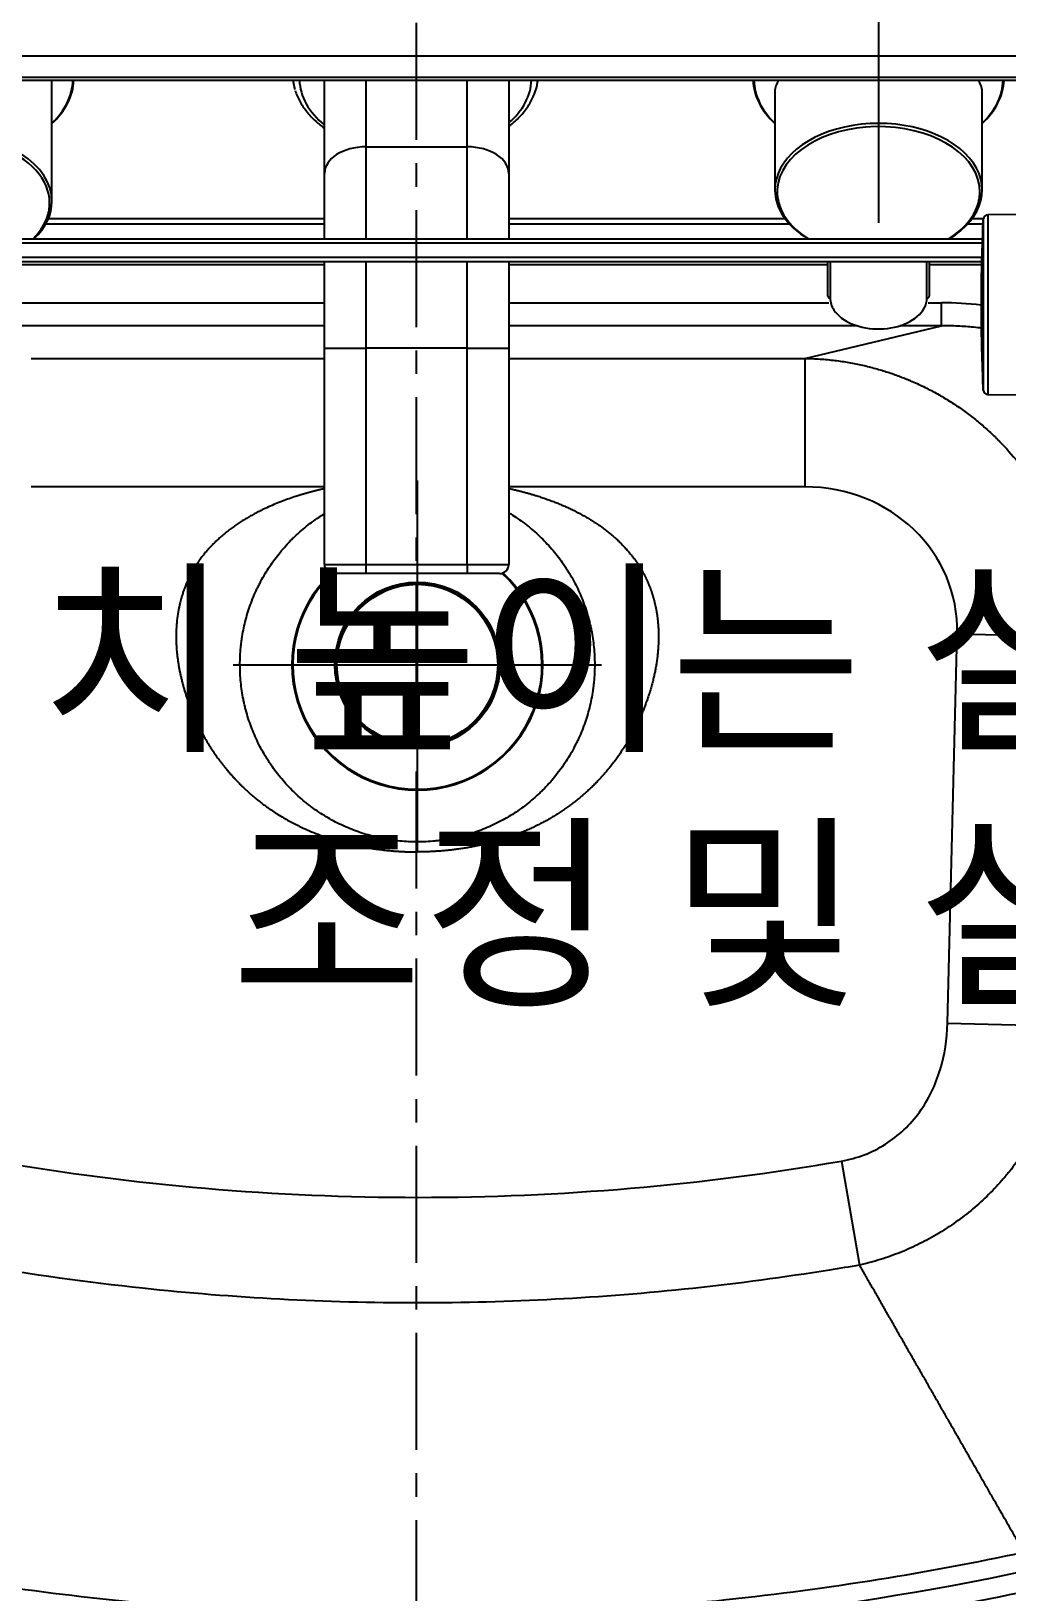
# Model space of a CAD drawing. Header units: millimetres. Extents: x 6110 to 6704, y -2661 to -1821.
# Drawn here: x 6262.2 to 6315.2, y -1953.8 to -1869.1 of the extents above; entities that cross this region are included whole.
import ezdxf

# ---------------------------------------------------------------- set-up
doc = ezdxf.new("R2010")
doc.units = ezdxf.units.MM
doc.header["$LTSCALE"] = 0.1
doc.linetypes.add('CENTERX2', pattern=[101.6, 63.5, -12.7, 12.7, -12.7])
doc.linetypes.add('HIDDEN2', pattern=[4.7625, 3.175, -1.5875])
doc.layers.add('1', color=4, linetype='HIDDEN2', lineweight=13)
doc.layers.add('DIM', color=3, linetype='Continuous', lineweight=9)
doc.layers.add('CENTER', color=1, linetype='CENTERX2')
doc.styles.get("Standard").update_dxf_attribs({"font": 'arial.ttf'})

msp = doc.modelspace()

# ---------------------------------------------------------------- linework, layer by layer
at = {"layer": '1', "color": 7, "linetype": 'Continuous', "lineweight": -3}
for p, q in [((6308.198, -1859.48), (6308.198, -1879.51)), ((6239.313, -1870.442), (6322.024, -1870.442)), ((6322.024, -1871.626), (6239.313, -1871.626)), ((6244.713, -1871.768), (6321.552, -1871.768)), ((6244.713, -1871.773), (6321.552, -1871.773)), ((6263.342, -1878.343), (6263.342, -1871.773)), ((6278.132, -1876.834), (6278.132, -1871.773)), ((6280.382, -1871.773), (6280.382, -1875.387)), ((6285.882, -1875.387), (6285.882, -1871.773)), ((6288.132, -1871.773), (6288.132, -1876.834)), ((6302.573, -1872.373), (6302.573, -1877.73)), ((6313.823, -1877.73), (6313.823, -1872.373)), ((6280.382, -1875.387), (6285.882, -1875.387)), ((6280.382, -1875.387), (6280.382, -1880.376)), ((6285.882, -1880.376), (6285.882, -1875.387)), ((6278.132, -1880.376), (6278.132, -1876.834)), ((6288.132, -1876.834), (6288.132, -1880.376)), ((6321.784, -1879.037), (6314.133, -1879.082)), ((6314.133, -1879.082), (6314.133, -1888.837)), ((6278.133, -1879.578), (6263.005, -1879.578)), ((6263.147, -1879.287), (6278.133, -1879.287)), ((6288.131, -1879.287), (6303.12, -1879.287)), ((6303.363, -1879.578), (6288.131, -1879.578)), ((6313.877, -1879.578), (6313.033, -1879.578)), ((6313.274, -1879.287), (6313.888, -1879.287)), ((6313.867, -1888.264), (6313.867, -1879.655)), ((6313.878, -1879.455), (6313.878, -1888.464)), ((6313.878, -1879.458), (6313.878, -1888.46)), ((6313.885, -1888.6), (6313.885, -1879.319)), ((6239.382, -1880.376), (6313.834, -1880.376)), ((6313.824, -1880.626), (6239.382, -1880.626)), ((6239.382, -1881.376), (6313.798, -1881.376)), ((6313.791, -1881.626), (6239.382, -1881.626)), ((6278.132, -1886.315), (6278.132, -1881.626)), ((6280.382, -1881.626), (6280.382, -1886.315)), ((6285.882, -1886.315), (6285.882, -1881.626)), ((6288.132, -1881.626), (6288.132, -1886.315)), ((6305.448, -1883.496), (6305.448, -1881.626)), ((6305.573, -1881.626), (6305.573, -1883.591)), ((6310.823, -1883.591), (6310.823, -1881.626)), ((6310.948, -1881.626), (6310.948, -1883.496)), ((6278.134, -1881.796), (6259.443, -1881.796)), ((6305.448, -1881.796), (6288.132, -1881.796)), ((6313.786, -1881.796), (6310.948, -1881.796)), ((6254.798, -1883.856), (6278.133, -1883.856)), ((6288.132, -1883.856), (6305.506, -1883.856)), ((6310.89, -1883.856), (6311.624, -1883.856)), ((6311.624, -1885.101), (6311.624, -1883.856)), ((6278.133, -1885.101), (6254.798, -1885.101)), ((6307.048, -1885.101), (6288.132, -1885.101)), ((6304.204, -1886.874), (6311.624, -1885.101)), ((6311.624, -1885.101), (6309.347, -1885.101)), ((6278.132, -1898.054), (6278.132, -1886.315)), ((6278.132, -1886.315), (6280.382, -1886.315)), ((6280.382, -1886.315), (6280.382, -1898.054)), ((6285.882, -1886.315), (6280.382, -1886.315)), ((6285.882, -1898.054), (6285.882, -1886.315)), ((6285.882, -1886.315), (6288.132, -1886.315)), ((6288.132, -1886.315), (6288.132, -1898.054)), ((6262.218, -1886.874), (6278.132, -1886.874)), ((6288.133, -1886.874), (6304.204, -1886.874)), ((6304.204, -1886.874), (6304.204, -1893.847)), ((6314.133, -1888.837), (6322.025, -1888.883)), ((6283.172, -1913.501), (6283.172, -1893.501)), ((6278.132, -1893.847), (6262.218, -1893.847)), ((6304.204, -1893.847), (6288.133, -1893.847)), ((6278.132, -1898.054), (6280.382, -1898.054)), ((6280.382, -1898.554), (6278.632, -1898.554)), ((6280.382, -1898.054), (6280.382, -1898.554)), ((6280.382, -1898.054), (6285.882, -1898.054)), ((6285.882, -1898.554), (6280.382, -1898.554)), ((6285.882, -1898.054), (6285.882, -1898.554)), ((6285.882, -1898.054), (6288.132, -1898.054)), ((6287.632, -1898.554), (6285.882, -1898.554)), ((6311.943, -1922.969), (6312.466, -1901.824)), ((6312.466, -1901.824), (6319.042, -1901.987)), ((6273.172, -1903.501), (6293.172, -1903.501)), ((6283.172, -1913.126), (6283.172, -1910.314)), ((6311.943, -1922.969), (6318.519, -1923.131)), ((6306.19, -1930.446), (6307.167, -1936.096))]:
    msp.add_line(p, q, dxfattribs=at)
for radius in [4.487, 4.438, 4.412, 4.362]:
    msp.add_circle((6283.172, -1903.501), radius, dxfattribs=at)
for centre, radius, start, end in [((6314.134, -1879.332), 0.25, 90.33953, 176.90517), ((6399.717, -1883.959), 85.957, 177.12945, 180), ((6313.942, -1879.658), 0.075, 149.67942, 177.12945), ((6399.717, -1883.959), 85.957, 176.90517, 176.9959), ((6313.953, -1879.458), 0.075, 176.9959, 180), ((6399.717, -1883.959), 85.957, 180, 182.87055), ((6313.942, -1888.26), 0.075, 182.87055, 210.32058), ((6313.953, -1888.46), 0.075, 180, 183.0041), ((6399.717, -1883.959), 85.957, 183.0041, 183.09483), ((6314.134, -1888.587), 0.25, 183.09483, 269.66047), ((6283.172, -1903.501), 6.812, 133.23375, 47.0025), ((6283.172, -1903.501), 6.763, 132.92438, 47.23313), ((6278.632, -1898.054), 0.5, 180, 270), ((6287.632, -1898.054), 0.5, 270, 0)]:
    msp.add_arc(centre, radius, start, end, dxfattribs=at)
for centre, major_axis, ratio, start_param, end_param in [((6257.717, -1871.697), (6.762, 0), 0.642788, 5.694758, 6.265841), ((6257.717, -1871.659), (-6.812, 0), 0.642788, 2.542268, 3.115609), ((6283.068, -1871.408), (-6.672, 0), 0.642788, 0.085412, 0.201847), ((6283.068, -1871.685), (6.297, 0), 0.642788, 3.163486, 3.811635), ((6283.068, -1871.685), (6.297, 0), 0.642788, 5.646816, 6.261391), ((6308.198, -1871.659), (-6.812, 0), 0.642788, 0.026114, 0.599455), ((6308.198, -1871.697), (6.762, 0), 0.642788, 3.159068, 3.73015), ((6308.198, -1872.373), (5.625, 0), 0.384879, 2.860689, 3.145396), ((6308.198, -1872.373), (5.625, 0), 0.384879, 6.279382, 6.564089), ((6308.198, -1871.697), (6.762, 0), 0.642788, 5.694726, 6.265808), ((6308.198, -1871.659), (-6.812, 0), 0.642788, 2.542236, 3.115576), ((6308.198, -1877.73), (-5.625, 0), 0.642788, 2.320557, 6.283185), ((6257.717, -1878.343), (-5.625, 0), 0.642788, 3.141593, 6.283185), ((6257.717, -1878.439), (5.5, 0), 0.642788, 0, 3.169572), ((6308.198, -1877.826), (5.5, 0), 0.642788, 0, 3.00297), ((6280.382, -1876.834), (-2.25, 0), 0.642788, 4.712389, 6.283185), ((6285.882, -1876.834), (-2.25, 0), 0.642788, 3.141593, 4.712389), ((6308.198, -1877.826), (5.5, 0), 0.642788, 3.00297, 3.141593), ((6308.198, -1877.73), (-5.625, 0), 0.642788, 0, 0.821134), ((6308.198, -1877.826), (5.5, 0), 0.642788, 3.141593, 3.447604), ((6308.198, -1877.826), (5.5, 0), 0.642788, 6.078884, 6.215641), ((6308.198, -1877.826), (5.5, 0), 0.642788, 6.215641, 6.283185), ((6257.717, -1878.343), (-5.625, 0), 0.642788, 2.544494, 3.141593), ((6257.717, -1878.439), (5.5, 0), 0.642788, 6.016739, 6.226244), ((6257.717, -1878.439), (5.5, 0), 0.642788, 6.226244, 6.283185), ((6308.198, -1877.826), (5.5, 0), 0.642788, 3.447603, 3.947509), ((6308.198, -1877.826), (5.5, 0), 0.642788, 5.477367, 6.078883), ((6257.717, -1878.439), (5.5, 0), 0.642788, 5.703267, 6.016739), ((6305.573, -1883.496), (0.125, 0), 0.766044, 3.141593, 4.712389), ((6308.198, -1883.591), (2.625, 0), 0.642788, 3.141593, 3.542293), ((6308.198, -1883.591), (2.625, 0), 0.642788, 3.542293, 5.946249), ((6308.198, -1883.591), (2.625, 0), 0.642788, 5.94625, 6.283185), ((6310.823, -1883.496), (-0.125, 0), 0.766044, 1.570796, 3.141593), ((6311.105, -1900.168), (-16.889, -4.034), 0.935852, 4.338465, 4.462471), ((6303.949, -1901.878), (-8.314, -1.986), 0.935852, 2.898351, 4.462471)]:
    msp.add_ellipse(centre, major_axis=major_axis, ratio=ratio, start_param=start_param, end_param=end_param, dxfattribs=at)
for points, degree, knots in [([(6276.543, -1872.323), (6276.606, -1872.522), (6276.773, -1872.916), (6277.148, -1873.48), (6277.607, -1873.97), (6277.959, -1874.257), (6278.125, -1874.378)], 3, [0, 0, 0, 0, 0.255396, 0.519608, 0.786813, 1, 1, 1, 1]), ([(6288.14, -1874.282), (6288.175, -1874.254), (6288.414, -1874.065), (6288.81, -1873.69), (6289.245, -1873.123), (6289.543, -1872.518), (6289.692, -1872.056), (6289.706, -1871.801), (6289.707, -1871.758)], 3, [0, 0, 0, 0, 0.040147, 0.270976, 0.501003, 0.729188, 0.954624, 1, 1, 1, 1]), ([(6313.813, -1885.236), (6313.662, -1885.217), (6313.51, -1885.2), (6313.077, -1885.157), (6312.794, -1885.136), (6312.217, -1885.108), (6311.923, -1885.101), (6311.624, -1885.101)], 3, [0, 0, 0, 0, 0.217221, 0.217221, 0.608611, 0.608611, 1, 1, 1, 1]), ([(6304.204, -1886.874), (6304.484, -1886.878), (6304.759, -1886.889), (6305.3, -1886.926), (6305.565, -1886.952), (6306.087, -1887.015), (6306.342, -1887.053), (6306.843, -1887.14), (6307.088, -1887.189), (6307.568, -1887.297), (6307.802, -1887.356), (6308.259, -1887.483), (6308.482, -1887.55), (6308.917, -1887.692), (6309.129, -1887.767), (6309.438, -1887.883), (6309.591, -1887.943), (6309.765, -1888.014), (6309.851, -1888.05), (6309.894, -1888.068), (6309.915, -1888.077), (6309.926, -1888.081), (6309.931, -1888.084), (6309.934, -1888.085), (6309.935, -1888.085), (6309.936, -1888.086), (6309.936, -1888.086), (6309.937, -1888.086), (6309.937, -1888.086), (6309.937, -1888.086), (6310.176, -1888.188), (6310.645, -1888.403), (6311.322, -1888.756), (6311.971, -1889.136), (6312.591, -1889.542), (6313.181, -1889.972), (6313.741, -1890.423), (6314.095, -1890.735), (6314.352, -1890.974), (6314.479, -1891.095), (6314.623, -1891.237), (6314.695, -1891.309), (6314.73, -1891.344), (6314.748, -1891.362), (6314.757, -1891.371), (6314.761, -1891.376), (6314.763, -1891.378), (6314.765, -1891.379), (6314.765, -1891.38), (6314.765, -1891.38), (6314.765, -1891.38), (6314.766, -1891.38), (6315.117, -1891.738), (6315.448, -1892.111), (6316.067, -1892.883), (6316.356, -1893.282), (6316.89, -1894.102), (6317.136, -1894.522), (6317.47, -1895.165), (6317.576, -1895.382), (6317.727, -1895.709), (6317.8, -1895.873), (6317.882, -1896.066), (6317.922, -1896.163), (6317.942, -1896.211), (6317.952, -1896.235), (6317.957, -1896.247), (6317.959, -1896.253), (6317.96, -1896.256), (6317.961, -1896.258), (6317.961, -1896.259), (6317.961, -1896.259), (6318.144, -1896.711), (6318.304, -1897.173), (6318.578, -1898.109), (6318.693, -1898.585), (6318.874, -1899.545), (6318.941, -1900.03), (6319.028, -1901.006), (6319.047, -1901.496), (6319.042, -1901.987)], 3, [0, 0, 0, 0, 0.03125, 0.03125, 0.0625, 0.0625, 0.09375, 0.09375, 0.125, 0.125, 0.15625, 0.15625, 0.1875, 0.1875, 0.21875, 0.21875, 0.234375, 0.242188, 0.246094, 0.248047, 0.249023, 0.249512, 0.249756, 0.249878, 0.249939, 0.249969, 0.249985, 0.249992, 0.249992, 0.25, 0.25, 0.28125, 0.3125, 0.34375, 0.375, 0.40625, 0.4375, 0.46875, 0.46875, 0.484375, 0.492187, 0.496094, 0.498047, 0.499023, 0.499512, 0.499756, 0.499878, 0.499939, 0.499969, 0.499985, 0.499985, 0.5, 0.5, 0.5625, 0.5625, 0.625, 0.625, 0.6875, 0.6875, 0.71875, 0.71875, 0.734375, 0.742187, 0.746094, 0.748047, 0.749023, 0.749512, 0.749756, 0.749878, 0.749939, 0.749939, 0.75, 0.75, 0.8125, 0.8125, 0.875, 0.875, 0.9375, 0.9375, 1, 1, 1, 1]), ([(6278.128, -1893.948), (6278.123, -1893.949), (6278.107, -1893.952), (6278.08, -1893.958), (6278.046, -1893.966), (6278.011, -1893.974), (6277.977, -1893.982), (6277.943, -1893.99), (6277.909, -1893.998), (6277.875, -1894.006), (6277.842, -1894.014), (6277.808, -1894.022), (6277.774, -1894.03), (6277.741, -1894.039), (6277.707, -1894.047), (6277.674, -1894.055), (6277.64, -1894.064), (6277.607, -1894.072), (6277.574, -1894.081), (6277.541, -1894.089), (6277.508, -1894.098), (6277.475, -1894.106), (6277.442, -1894.115), (6277.409, -1894.124), (6277.377, -1894.132), (6277.344, -1894.141), (6277.311, -1894.15), (6277.279, -1894.159), (6277.247, -1894.168), (6277.214, -1894.177), (6277.182, -1894.186), (6277.15, -1894.195), (6277.118, -1894.204), (6277.086, -1894.213), (6277.054, -1894.222), (6277.022, -1894.232), (6276.99, -1894.241), (6276.959, -1894.25), (6276.927, -1894.26), (6276.896, -1894.269), (6276.864, -1894.278), (6276.833, -1894.288), (6276.802, -1894.297), (6276.771, -1894.307), (6276.74, -1894.317), (6276.709, -1894.326), (6276.566, -1894.371), (6276.31, -1894.456), (6275.94, -1894.588), (6275.567, -1894.733), (6275.191, -1894.891), (6274.864, -1895.042), (6274.585, -1895.179), (6274.354, -1895.299), (6274.125, -1895.425), (6273.898, -1895.557), (6273.673, -1895.695), (6273.451, -1895.839), (6273.231, -1895.99), (6273.015, -1896.147), (6272.803, -1896.312), (6272.595, -1896.483), (6272.392, -1896.662), (6272.194, -1896.849), (6272.002, -1897.043), (6271.816, -1897.244), (6271.671, -1897.414), (6271.561, -1897.551), (6271.482, -1897.652), (6271.4, -1897.761), (6271.317, -1897.878), (6271.232, -1898.003), (6271.146, -1898.135), (6271.042, -1898.302), (6270.928, -1898.5), (6270.81, -1898.726), (6270.703, -1898.948), (6270.623, -1899.133), (6270.558, -1899.295), (6270.5, -1899.451), (6270.438, -1899.633), (6270.381, -1899.816), (6270.336, -1899.977), (6270.267, -1900.244), (6270.189, -1900.618), (6270.137, -1900.994), (6270.113, -1901.243), (6270.102, -1901.375), (6270.093, -1901.507), (6270.087, -1901.638), (6270.083, -1901.767), (6270.081, -1901.896), (6270.081, -1902.023), (6270.082, -1902.149), (6270.086, -1902.274), (6270.091, -1902.398), (6270.097, -1902.52), (6270.106, -1902.641), (6270.115, -1902.76), (6270.126, -1902.878), (6270.139, -1902.995), (6270.156, -1903.139), (6270.179, -1903.311), (6270.209, -1903.51), (6270.244, -1903.708), (6270.283, -1903.905), (6270.325, -1904.102), (6270.37, -1904.296), (6270.419, -1904.49), (6270.471, -1904.682), (6270.526, -1904.873), (6270.596, -1905.105), (6270.686, -1905.376), (6270.798, -1905.687), (6270.919, -1905.997), (6271.049, -1906.305), (6271.188, -1906.611), (6271.334, -1906.911), (6271.487, -1907.206), (6271.647, -1907.494), (6271.816, -1907.78), (6271.994, -1908.063), (6272.181, -1908.343), (6272.342, -1908.57), (6272.471, -1908.746), (6272.567, -1908.871), (6272.664, -1908.994), (6272.761, -1909.116), (6272.86, -1909.235), (6272.96, -1909.353), (6273.062, -1909.469), (6273.164, -1909.583), (6273.267, -1909.695), (6273.371, -1909.805), (6273.476, -1909.914), (6273.582, -1910.02), (6273.718, -1910.154), (6273.886, -1910.313), (6274.09, -1910.498), (6274.302, -1910.681), (6274.523, -1910.862), (6274.752, -1911.041), (6274.99, -1911.217), (6275.251, -1911.4), (6275.531, -1911.584), (6275.827, -1911.767), (6276.12, -1911.936), (6276.408, -1912.092), (6276.692, -1912.236), (6277.03, -1912.398), (6277.43, -1912.574), (6277.883, -1912.753), (6278.356, -1912.92), (6278.718, -1913.033), (6278.984, -1913.108), (6279.128, -1913.148), (6279.283, -1913.189), (6279.45, -1913.23), (6279.629, -1913.273), (6279.828, -1913.317), (6280.035, -1913.36), (6280.238, -1913.399), (6280.415, -1913.431), (6280.568, -1913.457), (6280.694, -1913.477), (6280.83, -1913.498), (6280.984, -1913.52), (6281.161, -1913.543), (6281.331, -1913.563), (6281.494, -1913.581), (6281.649, -1913.596), (6281.772, -1913.607), (6281.868, -1913.615), (6281.937, -1913.62), (6282.006, -1913.625), (6282.075, -1913.63), (6282.143, -1913.634), (6282.21, -1913.638), (6282.278, -1913.642), (6282.344, -1913.646), (6282.411, -1913.649), (6282.476, -1913.652), (6282.542, -1913.654), (6282.606, -1913.657), (6282.671, -1913.659), (6282.735, -1913.661), (6282.777, -1913.662), (6282.798, -1913.662)], 3, [0, 0, 0, 0, 0.000451, 0.001566, 0.002679, 0.003791, 0.004901, 0.006008, 0.007114, 0.008218, 0.00932, 0.01042, 0.011518, 0.012614, 0.013708, 0.0148, 0.01589, 0.016978, 0.018064, 0.019148, 0.02023, 0.02131, 0.022388, 0.023464, 0.024537, 0.025609, 0.026678, 0.027746, 0.028811, 0.029874, 0.030935, 0.031994, 0.03305, 0.034105, 0.035157, 0.036207, 0.037255, 0.038301, 0.039345, 0.040386, 0.041425, 0.042462, 0.043497, 0.04453, 0.04556, 0.046588, 0.047613, 0.059805, 0.072255, 0.084952, 0.097887, 0.11105, 0.11924, 0.127477, 0.135758, 0.144082, 0.152447, 0.160854, 0.169299, 0.17778, 0.186296, 0.194845, 0.203428, 0.212045, 0.220697, 0.229386, 0.238115, 0.241967, 0.246051, 0.250368, 0.254917, 0.259698, 0.264712, 0.269957, 0.278338, 0.286433, 0.294248, 0.301787, 0.305605, 0.310884, 0.317627, 0.323844, 0.329145, 0.333528, 0.350105, 0.365402, 0.369653, 0.37387, 0.378053, 0.382199, 0.38631, 0.390384, 0.39442, 0.398419, 0.402379, 0.406301, 0.410184, 0.414027, 0.41783, 0.421592, 0.425315, 0.428996, 0.435395, 0.441785, 0.448167, 0.454539, 0.460899, 0.467245, 0.473578, 0.479894, 0.486193, 0.492474, 0.502903, 0.513394, 0.523939, 0.53454, 0.545196, 0.555907, 0.566294, 0.576754, 0.587285, 0.597886, 0.608562, 0.619315, 0.624331, 0.629323, 0.634291, 0.639236, 0.644158, 0.649057, 0.653934, 0.658787, 0.663618, 0.668427, 0.673215, 0.677981, 0.682726, 0.691307, 0.700041, 0.708931, 0.71798, 0.727192, 0.736571, 0.746122, 0.757468, 0.768499, 0.779217, 0.789622, 0.799713, 0.80949, 0.825288, 0.841265, 0.855781, 0.872977, 0.877349, 0.882079, 0.887171, 0.892631, 0.898463, 0.904674, 0.912026, 0.918572, 0.924299, 0.929194, 0.933247, 0.936448, 0.942354, 0.948023, 0.953451, 0.958634, 0.963567, 0.968247, 0.970467, 0.972673, 0.974865, 0.977043, 0.979206, 0.981355, 0.983489, 0.985607, 0.987711, 0.989799, 0.991871, 0.993928, 0.995968, 0.997992, 1, 1, 1, 1]), ([(6288.135, -1893.93), (6288.951, -1894.109), (6289.691, -1894.344), (6290.697, -1894.664), (6291.573, -1895.088), (6292.534, -1895.554), (6293.31, -1896.135), (6294.16, -1896.771), (6294.765, -1897.529), (6295.082, -1897.926), (6295.338, -1898.367), (6295.597, -1898.813), (6295.779, -1899.279), (6295.959, -1899.743), (6296.074, -1900.248), (6296.187, -1900.741), (6296.231, -1901.252), (6296.316, -1902.227), (6296.169, -1903.273), (6296.033, -1904.244), (6295.702, -1905.241), (6295.384, -1906.2), (6294.91, -1907.101), (6294.434, -1908.006), (6293.826, -1908.806), (6293.216, -1909.608), (6291.719, -1910.996), (6290.874, -1911.543), (6290.041, -1912.082), (6289.092, -1912.494), (6288.17, -1912.895), (6287.18, -1913.157), (6286.216, -1913.413), (6285.193, -1913.541), (6284.195, -1913.666), (6283.172, -1913.666)], 2, [0, 0, 0, 0.051083, 0.051083, 0.114344, 0.114344, 0.177606, 0.177606, 0.240867, 0.240867, 0.272497, 0.272497, 0.304128, 0.304128, 0.335758, 0.335758, 0.367389, 0.367389, 0.43065, 0.43065, 0.493911, 0.493911, 0.557172, 0.557172, 0.620433, 0.620433, 0.683694, 0.746956, 0.746956, 0.810217, 0.810217, 0.873478, 0.873478, 0.936739, 0.936739, 1, 1, 1]), ([(6283.172, -1913.126), (6283.013, -1913.126), (6282.854, -1913.122), (6282.539, -1913.107), (6282.225, -1913.084), (6281.758, -1913.026), (6281.295, -1912.946), (6280.836, -1912.843), (6280.532, -1912.759), (6280.305, -1912.69), (6280.192, -1912.654), (6280.08, -1912.616), (6280.004, -1912.59), (6279.967, -1912.577), (6279.78, -1912.51), (6279.633, -1912.453), (6279.341, -1912.333), (6279.054, -1912.205), (6278.633, -1911.994), (6278.224, -1911.762), (6277.826, -1911.51), (6277.568, -1911.329), (6277.378, -1911.188), (6277.315, -1911.14), (6277.221, -1911.067), (6277.19, -1911.042), (6277.128, -1910.992), (6276.974, -1910.867), (6276.704, -1910.635), (6276.363, -1910.31), (6276.039, -1909.969), (6275.731, -1909.613), (6275.441, -1909.242), (6275.26, -1908.984), (6275.128, -1908.787), (6275.084, -1908.721), (6275.021, -1908.62), (6275, -1908.586), (6274.958, -1908.519), (6274.855, -1908.349), (6274.68, -1908.04), (6274.468, -1907.619), (6274.277, -1907.189), (6274.108, -1906.751), (6273.96, -1906.303), (6273.875, -1905.999), (6273.817, -1905.769), (6273.799, -1905.692), (6273.764, -1905.536), (6273.748, -1905.459), (6273.701, -1905.226), (6273.647, -1904.915), (6273.589, -1904.447), (6273.555, -1903.978), (6273.543, -1903.508), (6273.554, -1903.037), (6273.577, -1902.722), (6273.596, -1902.525), (6273.6, -1902.485), (6273.609, -1902.406), (6273.614, -1902.367), (6273.628, -1902.249), (6273.639, -1902.17), (6273.674, -1901.935), (6273.728, -1901.625), (6273.831, -1901.165), (6273.956, -1900.712), (6274.103, -1900.265), (6274.272, -1899.825), (6274.4, -1899.536), (6274.485, -1899.356), (6274.502, -1899.321), (6274.537, -1899.249), (6274.59, -1899.142), (6274.644, -1899.037), (6274.756, -1898.828), (6274.911, -1898.554), (6275.163, -1898.156), (6275.434, -1897.771), (6275.723, -1897.4), (6276.031, -1897.042), (6276.249, -1896.813), (6276.389, -1896.672), (6276.417, -1896.644), (6276.474, -1896.589), (6276.559, -1896.506), (6276.646, -1896.426), (6276.822, -1896.266), (6277.06, -1896.061), (6277.431, -1895.771), (6277.784, -1895.522), (6278.015, -1895.373), (6278.116, -1895.311)], 3, [0, 0, 0, 0, 0.018956, 0.018956, 0.037913, 0.056869, 0.075825, 0.094781, 0.113738, 0.113738, 0.123216, 0.127955, 0.127955, 0.132694, 0.132694, 0.15165, 0.15165, 0.170606, 0.189563, 0.208519, 0.227475, 0.246431, 0.246431, 0.25591, 0.25591, 0.260649, 0.260649, 0.265388, 0.284344, 0.3033, 0.322257, 0.341213, 0.360169, 0.379125, 0.379125, 0.388603, 0.388603, 0.393343, 0.393343, 0.398082, 0.417038, 0.435994, 0.45495, 0.473907, 0.492863, 0.511819, 0.511819, 0.521297, 0.521297, 0.530775, 0.530775, 0.549732, 0.568688, 0.587644, 0.606601, 0.625557, 0.644513, 0.644513, 0.649252, 0.649252, 0.653991, 0.653991, 0.663469, 0.663469, 0.682426, 0.701382, 0.720338, 0.739294, 0.758251, 0.777207, 0.777207, 0.781946, 0.781946, 0.786685, 0.796163, 0.796163, 0.81512, 0.834076, 0.853032, 0.871988, 0.890945, 0.909901, 0.909901, 0.91464, 0.91464, 0.919379, 0.928857, 0.928857, 0.947813, 0.96677, 0.985726, 1, 1, 1, 1]), ([(6288.145, -1895.261), (6288.27, -1895.336), (6288.526, -1895.499), (6288.775, -1895.674), (6288.966, -1895.815), (6289.029, -1895.863), (6289.122, -1895.936), (6289.154, -1895.961), (6289.216, -1896.01), (6289.37, -1896.135), (6289.639, -1896.368), (6289.981, -1896.693), (6290.305, -1897.034), (6290.612, -1897.39), (6290.902, -1897.761), (6291.084, -1898.019), (6291.216, -1898.216), (6291.259, -1898.282), (6291.323, -1898.383), (6291.344, -1898.417), (6291.386, -1898.484), (6291.489, -1898.654), (6291.664, -1898.963), (6291.876, -1899.384), (6292.066, -1899.814), (6292.236, -1900.252), (6292.384, -1900.7), (6292.468, -1901.004), (6292.526, -1901.234), (6292.545, -1901.311), (6292.579, -1901.466), (6292.596, -1901.544), (6292.642, -1901.777), (6292.696, -1902.088), (6292.754, -1902.556), (6292.789, -1903.025), (6292.801, -1903.495), (6292.789, -1903.966), (6292.766, -1904.281), (6292.747, -1904.478), (6292.743, -1904.518), (6292.734, -1904.597), (6292.73, -1904.636), (6292.715, -1904.754), (6292.705, -1904.833), (6292.67, -1905.068), (6292.616, -1905.378), (6292.513, -1905.838), (6292.388, -1906.291), (6292.24, -1906.738), (6292.071, -1907.178), (6291.943, -1907.467), (6291.859, -1907.647), (6291.841, -1907.682), (6291.807, -1907.754), (6291.754, -1907.86), (6291.699, -1907.966), (6291.587, -1908.175), (6291.432, -1908.449), (6291.18, -1908.847), (6290.91, -1909.232), (6290.621, -1909.603), (6290.313, -1909.961), (6290.095, -1910.19), (6289.955, -1910.33), (6289.926, -1910.358), (6289.87, -1910.414), (6289.784, -1910.496), (6289.697, -1910.577), (6289.522, -1910.736), (6289.283, -1910.942), (6288.912, -1911.232), (6288.528, -1911.503), (6288.131, -1911.755), (6287.857, -1911.911), (6287.579, -1912.06), (6287.437, -1912.131), (6287.15, -1912.267), (6286.861, -1912.396), (6286.42, -1912.566), (6285.973, -1912.714), (6285.52, -1912.839), (6285.061, -1912.943), (6284.751, -1912.997), (6284.517, -1913.032), (6284.399, -1913.048), (6284.281, -1913.062), (6284.202, -1913.071), (6284.163, -1913.075), (6283.965, -1913.095), (6283.648, -1913.119), (6283.331, -1913.126), (6283.172, -1913.126)], 3, [0, 0, 0, 0, 0.017589, 0.036481, 0.036481, 0.045928, 0.045928, 0.050651, 0.050651, 0.055374, 0.074266, 0.093159, 0.112052, 0.130944, 0.149837, 0.168729, 0.168729, 0.178175, 0.178175, 0.182898, 0.182898, 0.187622, 0.206514, 0.225407, 0.244299, 0.263192, 0.282084, 0.300977, 0.300977, 0.310423, 0.310423, 0.319869, 0.319869, 0.338762, 0.357654, 0.376547, 0.395439, 0.414332, 0.433224, 0.433224, 0.437948, 0.437948, 0.442671, 0.442671, 0.452117, 0.452117, 0.471009, 0.489902, 0.508794, 0.527687, 0.54658, 0.565472, 0.565472, 0.570195, 0.570195, 0.574918, 0.584365, 0.584365, 0.603257, 0.62215, 0.641042, 0.659935, 0.678827, 0.69772, 0.69772, 0.702443, 0.702443, 0.707166, 0.716612, 0.716612, 0.735505, 0.754397, 0.77329, 0.792182, 0.811075, 0.811075, 0.829967, 0.829967, 0.84886, 0.867752, 0.886645, 0.905537, 0.92443, 0.943322, 0.943322, 0.952769, 0.957492, 0.957492, 0.962215, 0.962215, 0.981107, 1, 1, 1, 1]), ([(6306.19, -1930.446), (6307.039, -1930.299), (6307.845, -1929.992), (6309.291, -1929.078), (6309.918, -1928.477), (6310.917, -1927.095), (6311.293, -1926.311), (6311.792, -1924.683), (6311.922, -1923.828), (6311.943, -1922.969)], 3, [0, 0, 0, 0, 0.25, 0.25, 0.5, 0.5, 0.75, 0.75, 1, 1, 1, 1]), ([(6318.519, -1923.131), (6318.497, -1923.34), (6318.471, -1923.545), (6318.412, -1923.951), (6318.378, -1924.152), (6318.305, -1924.546), (6318.264, -1924.74), (6318.178, -1925.121), (6318.131, -1925.309), (6318.033, -1925.677), (6317.981, -1925.858), (6317.873, -1926.211), (6317.816, -1926.385), (6317.699, -1926.724), (6317.638, -1926.89), (6317.545, -1927.132), (6317.497, -1927.252), (6317.441, -1927.39), (6317.413, -1927.458), (6317.398, -1927.492), (6317.391, -1927.508), (6317.388, -1927.517), (6317.386, -1927.521), (6317.385, -1927.523), (6317.384, -1927.524), (6317.384, -1927.525), (6317.384, -1927.525), (6317.384, -1927.525), (6317.384, -1927.525), (6317.384, -1927.525), (6317.228, -1927.893), (6317.058, -1928.252), (6316.695, -1928.947), (6316.501, -1929.284), (6316.094, -1929.934), (6315.881, -1930.247), (6315.548, -1930.698), (6315.435, -1930.845), (6315.263, -1931.061), (6315.176, -1931.168), (6315.073, -1931.29), (6315.022, -1931.351), (6314.996, -1931.381), (6314.983, -1931.396), (6314.976, -1931.404), (6314.973, -1931.408), (6314.972, -1931.409), (6314.971, -1931.41), (6314.97, -1931.411), (6314.97, -1931.411), (6314.97, -1931.411), (6314.715, -1931.708), (6314.448, -1931.993), (6313.895, -1932.54), (6313.608, -1932.801), (6313.017, -1933.298), (6312.713, -1933.534), (6312.246, -1933.867), (6312.089, -1933.975), (6311.851, -1934.131), (6311.731, -1934.208), (6311.59, -1934.295), (6311.52, -1934.338), (6311.485, -1934.36), (6311.467, -1934.371), (6311.458, -1934.376), (6311.454, -1934.378), (6311.452, -1934.38), (6311.45, -1934.38), (6311.123, -1934.577), (6310.787, -1934.761), (6310.099, -1935.104), (6309.747, -1935.262), (6309.029, -1935.55), (6308.663, -1935.68), (6307.922, -1935.91), (6307.546, -1936.011), (6307.167, -1936.096)], 3, [0, 0, 0, 0, 0.03125, 0.03125, 0.0625, 0.0625, 0.09375, 0.09375, 0.125, 0.125, 0.15625, 0.15625, 0.1875, 0.1875, 0.21875, 0.21875, 0.234375, 0.242188, 0.246094, 0.248047, 0.249023, 0.249512, 0.249756, 0.249878, 0.249939, 0.249969, 0.249985, 0.249992, 0.249992, 0.25, 0.25, 0.3125, 0.3125, 0.375, 0.375, 0.4375, 0.4375, 0.46875, 0.46875, 0.484375, 0.492188, 0.496094, 0.498047, 0.499023, 0.499512, 0.499756, 0.499878, 0.499939, 0.499969, 0.499969, 0.5, 0.5, 0.5625, 0.5625, 0.625, 0.625, 0.6875, 0.6875, 0.71875, 0.71875, 0.734375, 0.742188, 0.746094, 0.748047, 0.749023, 0.749512, 0.749756, 0.749756, 0.75, 0.75, 0.8125, 0.8125, 0.875, 0.875, 0.9375, 0.9375, 1, 1, 1, 1]), ([(6260.232, -1930.446), (6267.835, -1931.761), (6275.499, -1932.419), (6290.928, -1932.417), (6298.587, -1931.761), (6306.19, -1930.446)], 3, [0, 0, 0, 0, 0.5, 0.5, 1, 1, 1, 1]), ([(6307.167, -1936.096), (6306.625, -1936.19), (6306.083, -1936.28), (6303.08, -1936.763), (6300.607, -1937.094), (6295.638, -1937.625), (6293.149, -1937.823), (6288.174, -1938.086), (6285.687, -1938.152), (6278.212, -1938.152), (6273.207, -1937.884), (6265.241, -1937.032), (6262.239, -1936.612), (6259.255, -1936.096)], 3, [0, 0, 0, 0, 0.034256, 0.034256, 0.189549, 0.189549, 0.344842, 0.344842, 0.500135, 0.500135, 0.810721, 0.810721, 1, 1, 1, 1]), ([(6316.088, -1951.68), (6316.034, -1951.585), (6315.926, -1951.397), (6315.765, -1951.114), (6315.603, -1950.832), (6315.442, -1950.551), (6315.281, -1950.27), (6315.121, -1949.989), (6314.96, -1949.709), (6314.8, -1949.43), (6314.641, -1949.151), (6314.481, -1948.872), (6314.322, -1948.595), (6314.163, -1948.317), (6314.004, -1948.04), (6313.846, -1947.764), (6313.688, -1947.488), (6313.53, -1947.212), (6313.373, -1946.937), (6313.216, -1946.663), (6313.059, -1946.389), (6312.902, -1946.115), (6312.746, -1945.842), (6312.59, -1945.57), (6312.434, -1945.298), (6312.279, -1945.027), (6312.124, -1944.756), (6311.969, -1944.485), (6311.814, -1944.215), (6311.66, -1943.946), (6311.506, -1943.677), (6311.353, -1943.409), (6311.199, -1943.141), (6311.046, -1942.873), (6310.893, -1942.606), (6310.741, -1942.34), (6310.588, -1942.074), (6310.437, -1941.809), (6310.285, -1941.544), (6310.134, -1941.279), (6309.982, -1941.015), (6309.832, -1940.752), (6309.681, -1940.489), (6309.531, -1940.227), (6309.381, -1939.965), (6309.231, -1939.703), (6309.082, -1939.442), (6308.933, -1939.182), (6308.784, -1938.922), (6308.636, -1938.663), (6308.488, -1938.404), (6308.34, -1938.145), (6308.192, -1937.887), (6308.045, -1937.63), (6307.898, -1937.373), (6307.751, -1937.117), (6307.605, -1936.861), (6307.459, -1936.605), (6307.313, -1936.351), (6307.216, -1936.181), (6307.167, -1936.096)], 3, [0, 0, 0, 0, 0.018233, 0.036431, 0.054594, 0.072722, 0.090816, 0.108875, 0.126899, 0.144888, 0.162843, 0.180762, 0.198647, 0.216497, 0.234313, 0.252093, 0.269839, 0.28755, 0.305227, 0.322868, 0.340475, 0.358047, 0.375584, 0.393086, 0.410553, 0.427986, 0.445384, 0.462747, 0.480076, 0.497369, 0.514628, 0.531852, 0.549041, 0.566196, 0.583315, 0.6004, 0.61745, 0.634465, 0.651446, 0.668392, 0.685302, 0.702179, 0.71902, 0.735826, 0.752598, 0.769335, 0.786037, 0.802705, 0.819337, 0.835935, 0.852498, 0.869026, 0.88552, 0.901978, 0.918402, 0.934791, 0.951146, 0.967465, 0.98375, 1, 1, 1, 1]), ([(6241.977, -1951.854), (6248.709, -1953.636), (6255.522, -1954.975), (6265.863, -1956.322), (6269.332, -1956.659), (6276.267, -1957.108), (6279.737, -1957.221), (6290.156, -1957.22), (6297.122, -1956.769), (6310.063, -1955.084), (6316.088, -1953.948), (6322.037, -1952.471)], 3, [0, 0, 0, 0, 0.257699, 0.257699, 0.386548, 0.386548, 0.515397, 0.515397, 0.773096, 0.773096, 1, 1, 1, 1]), ([(6250.334, -1951.68), (6255.656, -1952.816), (6261.034, -1953.675), (6271.996, -1954.848), (6277.61, -1955.149), (6285.988, -1955.149), (6288.773, -1955.075), (6294.347, -1954.779), (6297.14, -1954.557), (6302.712, -1953.962), (6305.481, -1953.592), (6310.868, -1952.725), (6313.487, -1952.235), (6316.088, -1951.68)], 3, [0, 0, 0, 0, 0.247, 0.247, 0.5, 0.5, 0.6265, 0.6265, 0.753, 0.753, 0.8795, 0.8795, 1, 1, 1, 1]), ([(6316.302, -1952.681), (6305.382, -1955.013), (6294.378, -1956.166), (6277.749, -1956.176), (6272.164, -1955.885), (6261.081, -1954.72), (6255.58, -1953.847), (6250.12, -1952.681)], 3, [0, 0, 0, 0, 0.5, 0.5, 0.75, 0.75, 1, 1, 1, 1]), ([(6322.036, -1953.577), (6316.132, -1955.034), (6310.17, -1956.154), (6297.201, -1957.843), (6290.186, -1958.296), (6276.228, -1958.296), (6269.204, -1957.841), (6255.338, -1956.034), (6248.482, -1954.687), (6241.702, -1952.891)], 3, [0, 0, 0, 0, 0.224456, 0.224456, 0.48297, 0.48297, 0.741485, 0.741485, 1, 1, 1, 1])]:
    msp.add_open_spline(points, degree=degree, knots=knots, dxfattribs=at)
for points in [[(6282.798, -1913.662), (6282.923, -1913.665), (6283.047, -1913.666), (6283.172, -1913.666)], [(6283.172, -1913.665), (6283.172, -1913.486), (6283.172, -1913.306), (6283.172, -1913.126)]]:
    msp.add_open_spline(points, degree=3, dxfattribs=at)
at = {"layer": 'CENTER'}
msp.add_line((6283.132, -1966.451), (6283.132, -1845.727), dxfattribs=at)

# ---------------------------------------------------------------- texts
at = {"layer": 'DIM', "insert": (6410.009, -1922.072), "char_height": 8.29406, "attachment_point": 9}
msp.add_mtext('{\\fGulim|b0|i0|c129|p50;제품 설치 높이는 설치 환경을 고려하여 \\P조정 및 설치 하시기 바랍니다}', dxfattribs=at)

doc.saveas('drawing.dxf')
